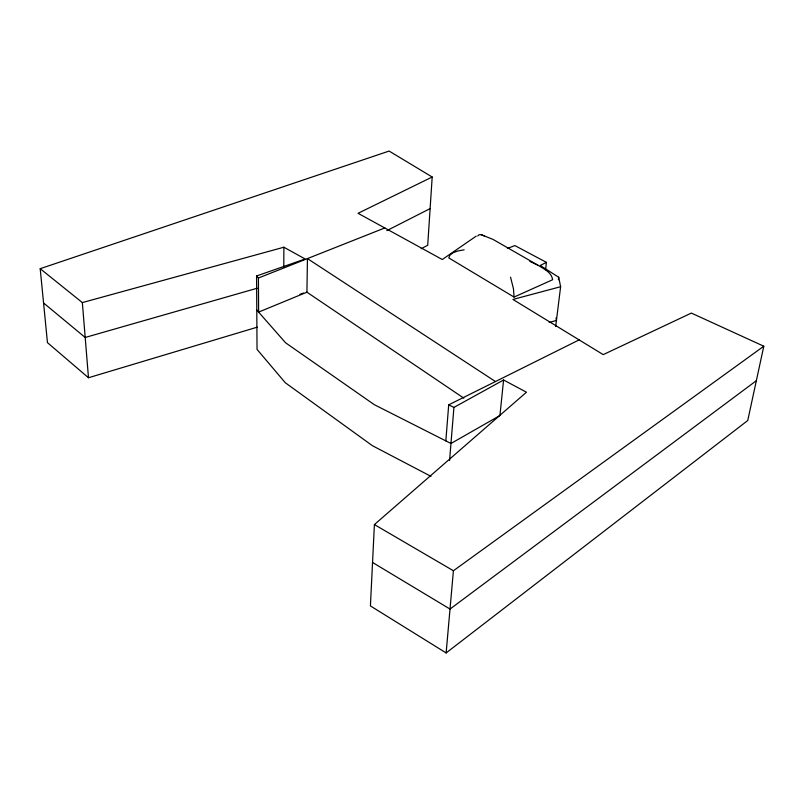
<?xml version="1.0" encoding="UTF-8"?>
<svg xmlns="http://www.w3.org/2000/svg" width="804" height="804" viewBox="0 0 804 804"><rect width="100%" height="100%" fill="white"/><g stroke="black" fill="none" stroke-linecap="round" stroke-linejoin="round"><path stroke-width="1.21" d="M477.697 235.944L479.134 234.718L481.315 234.708L493.123 239.461L537.906 265.189C543.554 268.797 551.685 272.234 552.609 279.742L514.047 297.068L513.465 288.777L510.55 277.189M283.782 267.018L283.882 247.22L82.35 302.585L40.2 268.687L389.116 151.062L432.19 177.011L427.708 245.27L421.145 248.748M445.828 440.883L448.702 404.844L453.928 407.417L503.595 380.001L526.449 392.221L374.403 524.58L370.413 605.914L446.13 652.938L747.74 420.522L763.8 346.212L691.35 313.078L603.221 354.624L512.942 299.44L560.619 286.716L558.71 277.259L540.238 265.481L546.418 262.365L545.554 269.752M449.557 460.591L453.928 407.417M446.13 652.938L453.406 570.75L763.8 346.212M503.595 380.001L499.917 415.537L450.964 443.486L374.312 404.683L285.561 342.775L256.788 310.032M558.398 279.742L558.71 277.259M555.695 326.524L560.619 286.716M756.343 380.704L450.019 609.06L372.543 562.458M476.179 236.155L442.28 259.521L358.061 213.301L432.19 177.011M386.845 230.617L430.11 208.608M448.702 404.844L579.121 339.891M307.058 292.143L258.607 312.103L258.416 278.023L256.566 275.983L305.138 258.999L283.882 247.22M258.416 278.023L384.764 227.954M507.414 248.456L514.851 245.572L546.418 262.365M299.992 294.314L303.49 293.038M40.2 268.687L47.456 342.635L88.48 377.749L257.179 327.188M257.24 288.214L85.194 337.469L43.567 302.987M549.212 322.444L556.448 320.434L555.986 318.022M464.169 249.823L457.788 250.979L452.984 252.757L449.949 255.099L448.773 257.903L514.047 297.068M481.315 234.708L484.169 235.944M529.876 261.401L537.906 265.189M430.964 476.35L372.413 445.697L285.319 382.764L257.039 349.398L256.566 275.983M374.403 524.58L453.406 570.75M495.475 381.548L307.44 258.597L306.927 292.194L463.858 398.171M82.35 302.585L88.48 377.749"/></g></svg>
